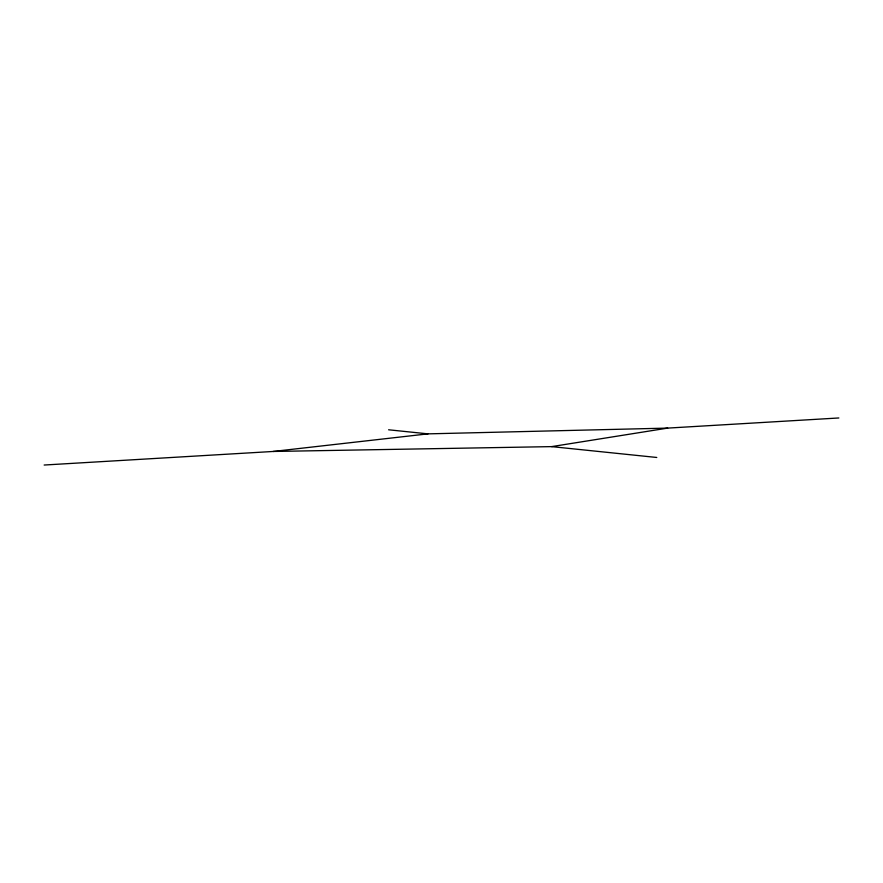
<?xml version="1.0" encoding="UTF-8"?>
<svg xmlns="http://www.w3.org/2000/svg" width="883" height="883" viewBox="0 0 883 883"><rect width="100%" height="100%" fill="white"/><g stroke="black" fill="none" stroke-linecap="round" stroke-linejoin="round"><path stroke-width="1.32" d="M44.15 465.032L273.145 451.467L551.621 446.621L667.691 428.1L838.85 417.968M273.145 451.467L428.001 433.862L667.691 428.1M388.597 429.789L428.001 433.862M551.621 446.621L656.775 457.471"/></g></svg>
